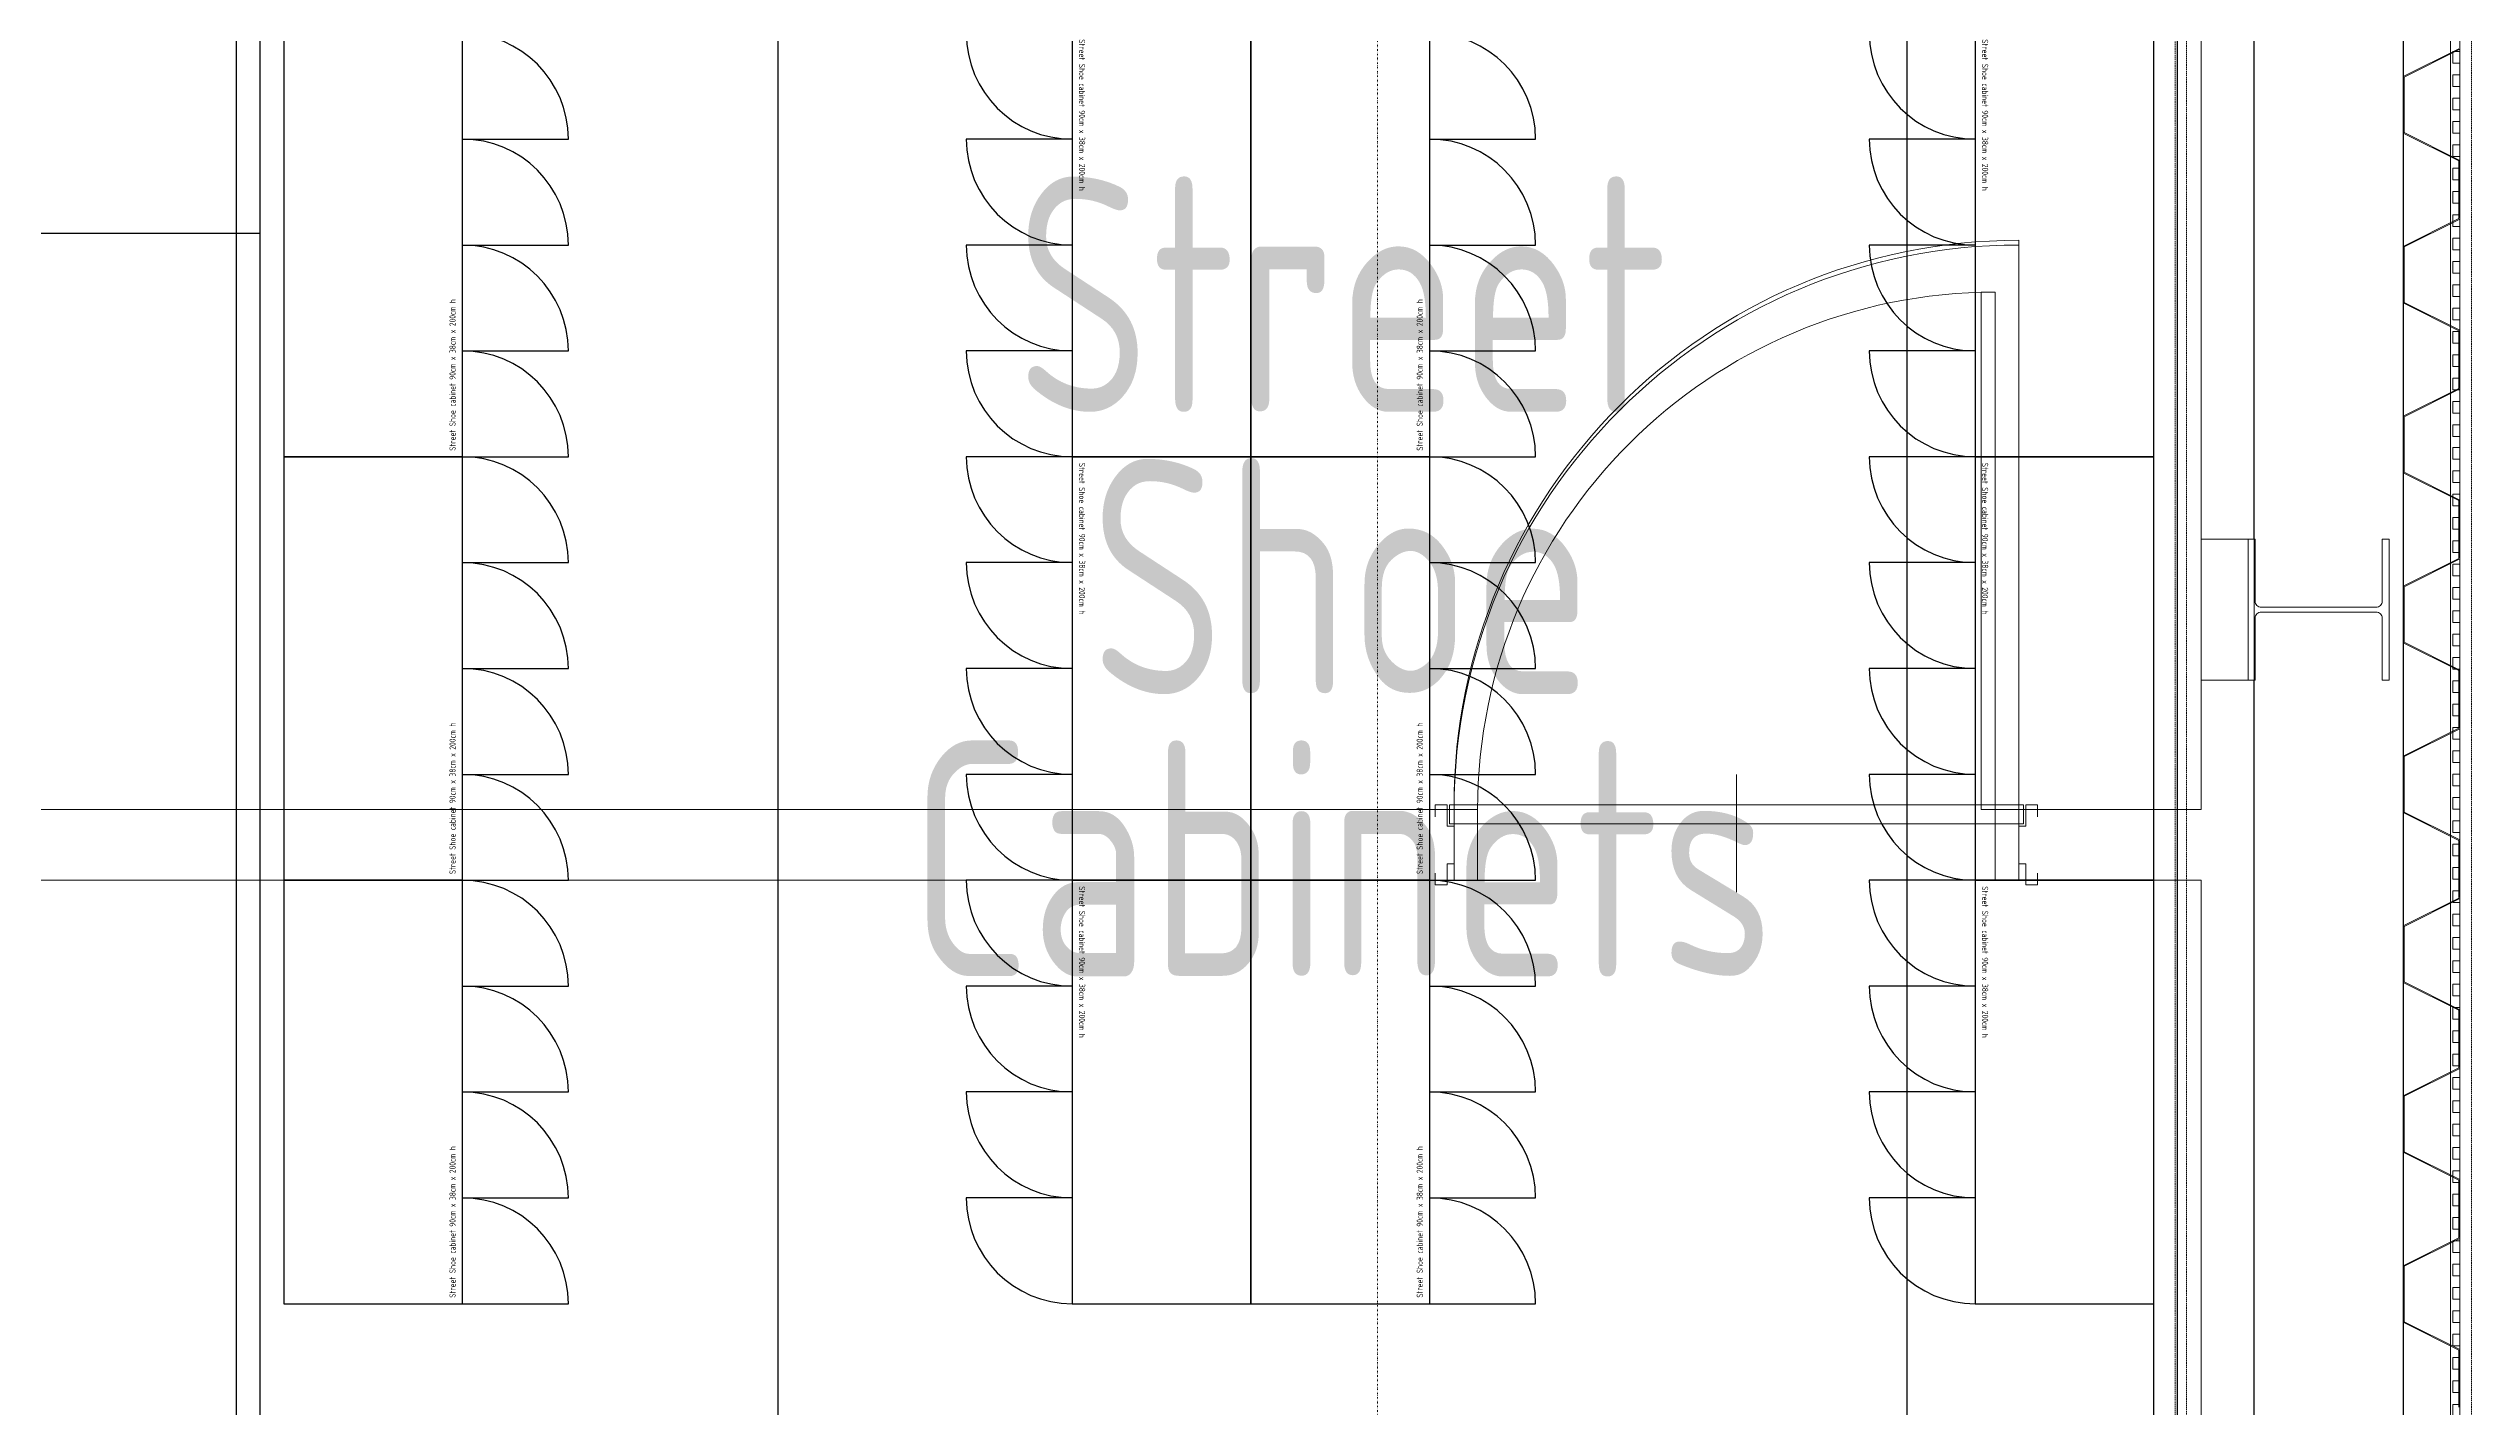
# Model space of a CAD drawing. Extents: x -32000 to 416743, y -254124 to 144214.
# Drawn here: x 258775 to 263925, y 8304 to 11193 of the extents above; entities that cross this region are included whole.
import ezdxf
from ezdxf.enums import TextEntityAlignment as Align

# ---------------------------------------------------------------- set-up
doc = ezdxf.new("R2010")
doc.units = 0
doc.header["$LTSCALE"] = 10
for name, pattern in [('H12PL4$0$JJP_三點線', [0.9, 0.3, -0.15, 0, -0.15, 0, -0.15, 0, -0.15]), ('H12PL4$0$JJP_虛線(退縮線、投影線、地下室範圍、非屬本工程、圖面分區)', [0.45, 0.3, -0.15]), ('H12PL4$0$TAI_虛線', [5.644, 2.822, -2.822]), ('XFM7P40ICA$0$H12PL4$0$JJP_三點線', [0.9, 0.3, -0.15, 0, -0.15, 0, -0.15, 0, -0.15]), ('XFM7P40ICA$0$H12PL4$0$JJP_虛線(退縮線、投影線、地下室範圍、非屬本工程、圖面分區)', [0.45, 0.3, -0.15])]:
    doc.linetypes.add(name, pattern=pattern)
for name, color, linetype in [('H12PL4$0$A-WALL-EX', 252, 'Continuous'), ('H12PL4$0$A-WALL-IN', 252, 'Continuous'), ('H12PL4$0$Door', 252, 'Continuous'), ('H12PL4$0$S-GRID', 252, 'Continuous'), ('H12PL4$0$S-SLAB-SHOW', 252, 'Continuous'), ('X-F2-L30-FS-PIPE$0$F-SK-LINE3', 100, 'Continuous'), ('XFDP30$0$A-C1-PVC (8K於 50K時拆除)', 2, 'XFDP30$0$ZIGZAG'), ('XFDP30$0$A-CR-TXT', 250, 'Continuous'), ('XFDP30$0$A-W-P1S (50K)', 2, 'Continuous'), ('XFDP30$0$A-W-P2D (50K)', 2, 'Continuous'), ('XFDP30$0$B-Eq pattern (Belong to quotation) (50K)', 2, 'Continuous'), ('XFM7P40ICA$0$H12PL4$0$A-WALL-EX', 252, 'Continuous'), ('XFM7P40ICA$0$H12PL4$0$Door', 252, 'Continuous'), ('XFM7P40ICA$0$H12PL4$0$Hattch', 252, 'Continuous'), ('XFM7P40ICA$0$H12PL4$0$L40_19_SIAGE1', 252, 'Continuous'), ('XFM7P40ICA$0$H12PL4$0$L40_19_SIAGE2', 252, 'Continuous'), ('XFM7P40ICA$0$H12PL4$0$L40_19_SIAGE3', 252, 'Continuous'), ('XFM7P40ICA$0$H12PL4$0$L40_19_STEEL2', 252, 'Continuous'), ('XFM7P40ICA$0$H12PL4$0$L40_19_TATEGU1', 252, 'Continuous'), ('XFM7P40ICA$0$H12PL4$0$L40_19_TATEGU3', 252, 'Continuous'), ('XFM7P40ICA$0$H12PL4$0$S-GRID', 252, 'Continuous')]:
    doc.layers.add(name, color=color, linetype=linetype)
doc.styles.add('XFDP30$0$AA-TXT', font='isocp.shx', dxfattribs={"width": 0.8, "bigfont": 'china.shx'})
doc.linetypes.add('XFDP30$0$ZIGZAG', pattern='A,0.0001,-0.2,[131,ltypeshp.shx,S=0.2,R=0,X=-0.2,Y=0],-0.4,[131,ltypeshp.shx,S=0.2,R=180,X=0.2,Y=0],-0.2', length=0.8001)

# ---------------------------------------------------------------- blocks, each defined once
blk = doc.blocks.new('H12PL4')
at = {"layer": 'H12PL4$0$A-WALL-EX', "linetype": 'H12PL4$0$JJP_虛線(退縮線、投影線、地下室範圍、非屬本工程、圖面分區)', "lineweight": 0, "flags": 128}
for points in [[(263780, -2650), (263780, 30380)], [(263319.5, 29919.5), (263319.5, -2069.5)]]:
    blk.add_lwpolyline(points, dxfattribs=at)
at = {"layer": 'H12PL4$0$A-WALL-EX', "lineweight": 0, "flags": 128}
for points in [[(263780, 30380), (263780, -2530)], [(263900, -2650), (263900, 30380)]]:
    blk.add_lwpolyline(points, dxfattribs=at)
at = {"layer": 'H12PL4$0$A-WALL-IN', "lineweight": 0}
for p, q in [((261762.5, 9575), (261762.5, 9425)), ((262962.5, 9575), (262962.5, 9425))]:
    blk.add_line(p, q, dxfattribs=at)
at = {"layer": 'H12PL4$0$A-WALL-IN', "lineweight": 0, "flags": 128}
for points in [[(263350, 26150), (263350, 9575)], [(263463, -2025), (263463, 26150)], [(261762.5, 9575), (255050, 9575)], [(263350, 9575), (262962.5, 9575)], [(255050, 9425), (261762.5, 9425)], [(262962.5, 9425), (263350, 9425)], [(263350, 9425), (263350, 450)]]:
    blk.add_lwpolyline(points, dxfattribs=at)
at = {"layer": 'H12PL4$0$Door', "lineweight": 0}
for p, q in [((262912.5, 10675), (262882.5, 10675)), ((262882.5, 10675), (262882.5, 9575)), ((262912.5, 9575), (262912.5, 10675)), ((261762.5, 9575), (261812.5, 9575)), ((261762.5, 9425), (261762.5, 9575)), ((261812.5, 9575), (261812.5, 9425)), ((262882.5, 9575), (262912.5, 9575)), ((262912.5, 9575), (262962.5, 9575)), ((262912.5, 9425), (262912.5, 9575)), ((262962.5, 9575), (262962.5, 9425)), ((261812.5, 9425), (261762.5, 9425)), ((262962.5, 9425), (262912.5, 9425))]:
    blk.add_line(p, q, dxfattribs=at)
blk.add_arc((262912.5, 9575), 1100, 90, 180, dxfattribs=at)
at = {"layer": 'H12PL4$0$S-GRID', "linetype": 'H12PL4$0$JJP_三點線', "lineweight": 0}
blk.add_line((261600, 128250), (261600, -28000), dxfattribs=at)
at = {"layer": 'H12PL4$0$S-SLAB-SHOW', "linetype": 'H12PL4$0$TAI_虛線', "lineweight": 0, "flags": 128}
blk.add_lwpolyline([(263780, 30380), (263780, -2530)], dxfattribs=at)
blk = doc.blocks.new('XFDP30$0$~street shoe cabinet_900x380')
for p, q in [((900, 380), (0, 380)), ((0, 380), (0, 0)), ((900, 0), (900, 380)), ((0, 0), (900, 0)), ((675, 0), (675, -225)), ((0, 0), (0, -225)), ((225, 0), (225, -225)), ((450, 0), (450, -225))]:
    blk.add_line(p, q)
for centre in [(0, 0), (225, 0), (450, 0), (675, 0)]:
    blk.add_arc(centre, 225, 270, 0)
at = {"color": 1, "style": 'XFDP30$0$AA-TXT', "width": 0.8}
blk.add_text('Street Shoe cabinet 90cm x 38cm x 200cm h', height=13, dxfattribs=at).set_placement((12.8, 14.7))
blk = doc.blocks.new('XFDP30')
at = {"layer": 'XFDP30$0$A-C1-PVC (8K於 50K時拆除)', "ltscale": 0.25}
for p, q in [((259225, 10800), (259225, 13125)), ((246916, 10800), (259225, 10800))]:
    blk.add_line(p, q, dxfattribs=at)
at = {"layer": 'XFDP30$0$A-W-P1S (50K)'}
for p, q in [((263300, -385), (263300, 19850)), ((263250, -385), (263250, 19800))]:
    blk.add_line(p, q, dxfattribs=at)
at = {"layer": 'XFDP30$0$A-W-P2D (50K)'}
for p, q in [((259175, 2375), (259175, 13025)), ((259225, 2425), (259225, 13025))]:
    blk.add_line(p, q, dxfattribs=at)
at = {"layer": 'XFDP30$0$B-Eq pattern (Belong to quotation) (50K)'}
for p, rotation in [((259655, 10325), 90), ((260950.7, 11225), 270), ((261710.7, 10325), 90), ((262870, 11225), 270), ((259655, 9425), 90), ((260950.7, 10325), 270), ((261710.7, 9425), 90), ((262870, 10325), 270), ((259655, 8525), 90), ((260950.7, 9425), 270), ((261710.7, 8525), 90), ((262870, 9425), 270)]:
    blk.add_blockref('XFDP30$0$~street shoe cabinet_900x380', p, dxfattribs=dict(at, rotation=rotation))
at = {"layer": 'XFDP30$0$A-CR-TXT', "style": 'XFDP30$0$AA-TXT', "width": 0.8}
for s, p in [('Street', (261524.3, 10420.5)), ('Shoe', (261524.3, 9820.5)), ('Cabinets', (261524.3, 9220.5))]:
    blk.add_text(s, height=500, dxfattribs=at).set_placement(p, align=Align.CENTER)
blk = doc.blocks.new('XFM7P40ICA$0$H12PL4')
at = {"layer": 'XFM7P40ICA$0$H12PL4$0$A-WALL-EX', "lineweight": 0}
for p, q in [((261762.5, 9575), (261762.5, 9460)), ((262962.5, 9575), (262962.5, 9460)), ((261762.5, 9460), (261762.5, 9425)), ((262962.5, 9460), (262962.5, 9425))]:
    blk.add_line(p, q, dxfattribs=at)
at = {"layer": 'XFM7P40ICA$0$H12PL4$0$A-WALL-EX', "linetype": 'XFM7P40ICA$0$H12PL4$0$JJP_虛線(退縮線、投影線、地下室範圍、非屬本工程、圖面分區)', "lineweight": 0, "flags": 128}
for points in [[(263925, -2657.9), (263925, 30525)], [(263780, -2650), (263780, 30380)], [(263295, 29895), (263295, -2027.9)], [(263319.5, 29919.5), (263319.5, -2069.5)]]:
    blk.add_lwpolyline(points, dxfattribs=at)
at = {"layer": 'XFM7P40ICA$0$H12PL4$0$A-WALL-EX', "lineweight": 0, "flags": 128}
for points in [[(263780, 30380), (263780, -2530)], [(263900, -2650), (263900, 30380)], [(263350, 26150), (263350, 9575)], [(263463, -2025), (263463, 26150)], [(261762.5, 9575), (245975, 9575)], [(263350, 9575), (262962.5, 9575)], [(245387.5, 9425), (261762.5, 9425)], [(262962.5, 9425), (263350, 9425)], [(263350, 9425), (263350, 450)]]:
    blk.add_lwpolyline(points, dxfattribs=at)
at = {"layer": 'XFM7P40ICA$0$H12PL4$0$Door', "lineweight": 0}
for p, q in [((262962.5, 9575), (262962.5, 10775)), ((261762.5, 9575), (261762.5, 9460)), ((261762.5, 9575), (261762.5, 9460)), ((262962.5, 9575), (262962.5, 9460)), ((262962.5, 9575), (262962.5, 9460)), ((261762.5, 9460), (261762.5, 9425)), ((262962.5, 9460), (262962.5, 9425))]:
    blk.add_line(p, q, dxfattribs=at)
blk.add_arc((262962.5, 9575), 1200, 90, 180, dxfattribs=at)
at = {"layer": 'XFM7P40ICA$0$H12PL4$0$Hattch', "lineweight": 0}
for p, q in [((263900, 11315.9), (263900, 11192.2)), ((263780, 11133), (263898.3, 11192.2)), ((263781.7, 11132), (263900, 11191.1)), ((263780, 11013), (263780, 11133)), ((263781.7, 11014.1), (263781.7, 11132)), ((263780, 11013), (263898.3, 10953.9)), ((263781.7, 11014.1), (263900, 10954.9)), ((263898.3, 10832.2), (263898.3, 10953.9)), ((263900, 10954.9), (263900, 10831.1)), ((263780, 10772), (263898.3, 10831.1)), ((263781.7, 10771), (263900, 10830.1)), ((263780, 10652), (263780, 10772)), ((263781.7, 10653), (263781.7, 10771)), ((263780, 10652), (263898.3, 10592.8)), ((263781.7, 10653), (263900, 10593.9)), ((263898.3, 10471.1), (263898.3, 10592.8)), ((263900, 10593.9), (263900, 10470.1)), ((263780, 10411), (263898.3, 10470.1)), ((263781.7, 10409.9), (263900, 10469.1)), ((263780, 10291), (263780, 10411)), ((263781.7, 10292), (263781.7, 10409.9)), ((263780, 10291), (263898.3, 10231.8)), ((263781.7, 10292), (263900, 10232.8)), ((263898.3, 10110.1), (263898.3, 10231.8)), ((263900, 10232.8), (263900, 10109.1)), ((263780, 10049.9), (263898.3, 10109.1)), ((263781.7, 10048.9), (263900, 10108)), ((263780, 9929.9), (263780, 10049.9)), ((263781.7, 9931), (263781.7, 10048.9)), ((263780, 9929.9), (263898.3, 9870.8)), ((263781.7, 9931), (263900, 9871.8)), ((263898.3, 9749.1), (263898.3, 9870.8)), ((263900, 9871.8), (263900, 9748)), ((263780, 9688.9), (263898.3, 9748)), ((263781.7, 9687.8), (263900, 9747)), ((263780, 9568.9), (263780, 9688.9)), ((263781.7, 9569.9), (263781.7, 9687.8)), ((263780, 9568.9), (263898.3, 9509.7)), ((263781.7, 9569.9), (263900, 9510.8)), ((263898.3, 9388), (263898.3, 9509.7)), ((263900, 9510.8), (263900, 9387)), ((263780, 9327.8), (263898.3, 9387)), ((263781.7, 9326.8), (263900, 9386)), ((263780, 9207.8), (263780, 9327.8)), ((263781.7, 9208.9), (263781.7, 9326.8)), ((263780, 9207.8), (263898.3, 9148.7)), ((263781.7, 9208.9), (263900, 9149.7)), ((263898.3, 9027), (263898.3, 9148.7)), ((263900, 9149.7), (263900, 9026)), ((263780, 8966.8), (263898.3, 9026)), ((263781.7, 8965.8), (263900, 9024.9)), ((263780, 8846.8), (263780, 8966.8)), ((263781.7, 8847.8), (263781.7, 8965.8)), ((263780, 8846.8), (263898.3, 8787.6)), ((263781.7, 8847.8), (263900, 8788.7)), ((263898.3, 8666), (263898.3, 8787.6)), ((263900, 8788.7), (263900, 8664.9)), ((263780, 8605.8), (263898.3, 8664.9)), ((263781.7, 8604.7), (263900, 8663.9)), ((263780, 8485.8), (263780, 8605.8)), ((263781.7, 8486.8), (263781.7, 8604.7)), ((263780, 8485.8), (263898.3, 8426.6)), ((263781.7, 8486.8), (263900, 8427.6)), ((263898.3, 8304.9), (263898.3, 8426.6)), ((263900, 8427.6), (263900, 8303.9))]:
    blk.add_line(p, q, dxfattribs=at)
at = {"layer": 'XFM7P40ICA$0$H12PL4$0$L40_19_SIAGE1', "lineweight": 0}
for p, q in [((263350, 26150), (263350, 9575)), ((261150, 9575), (245975, 9575)), ((261300, 9575), (261722.5, 9575)), ((263002.5, 9575), (263350, 9575)), ((245427.5, 9425), (261722.5, 9425)), ((263002.5, 9425), (263350, 9425)), ((263350, 9425), (263350, 450))]:
    blk.add_line(p, q, dxfattribs=at)
at = {"layer": 'XFM7P40ICA$0$H12PL4$0$L40_19_SIAGE2', "lineweight": 0, "flags": 128}
blk.add_lwpolyline([(263885.5, 8286.4), (263885.5, 8311.2), (263900, 8311.2), (263900, 8336), (263885.5, 8336), (263885.5, 8360.8), (263900, 8360.8), (263900, 8385.6), (263885.5, 8385.6), (263885.5, 8410.4), (263900, 8410.4), (263900, 8435.2), (263885.5, 8435.2), (263885.5, 8460), (263900, 8460), (263900, 8484.8), (263885.5, 8484.8), (263885.5, 8509.6), (263900, 8509.6), (263900, 8534.4), (263885.5, 8534.4), (263885.5, 8559.2), (263900, 8559.2), (263900, 8584), (263885.5, 8584), (263885.5, 8608.8), (263900, 8608.8), (263900, 8633.6), (263885.5, 8633.6), (263885.5, 8658.4), (263900, 8658.4), (263900, 8683.2), (263885.5, 8683.2), (263885.5, 8708), (263900, 8708), (263900, 8732.8), (263885.5, 8732.8), (263885.5, 8757.6), (263900, 8757.6), (263900, 8782.4), (263885.5, 8782.4), (263885.5, 8807.2), (263900, 8807.2), (263900, 8832), (263885.5, 8832), (263885.5, 8856.8), (263900, 8856.8), (263900, 8881.6), (263885.5, 8881.6), (263885.5, 8906.4), (263900, 8906.4), (263900, 8931.2), (263885.5, 8931.2), (263885.5, 8956), (263900, 8956), (263900, 8980.8), (263885.5, 8980.8), (263885.5, 9005.6), (263900, 9005.6), (263900, 9030.4), (263885.5, 9030.4), (263885.5, 9055.2), (263900, 9055.2), (263900, 9080), (263885.5, 9080), (263885.5, 9104.8), (263900, 9104.8), (263900, 9129.6), (263885.5, 9129.6), (263885.5, 9154.4), (263900, 9154.4), (263900, 9179.2), (263885.5, 9179.2), (263885.5, 9204), (263900, 9204), (263900, 9228.8), (263885.5, 9228.8), (263885.5, 9253.6), (263900, 9253.6), (263900, 9278.4), (263885.5, 9278.4), (263885.5, 9303.2), (263900, 9303.2), (263900, 9328), (263885.5, 9328), (263885.5, 9352.8), (263900, 9352.8), (263900, 9377.6), (263885.5, 9377.6), (263885.5, 9402.4), (263900, 9402.4), (263900, 9427.2), (263885.5, 9427.2), (263885.5, 9452), (263900, 9452), (263900, 9476.8), (263885.5, 9476.8), (263885.5, 9501.6), (263900, 9501.6), (263900, 9526.4), (263885.5, 9526.4), (263885.5, 9551.2), (263900, 9551.2), (263900, 9576), (263885.5, 9576), (263885.5, 9600.8), (263900, 9600.8), (263900, 9625.6), (263885.5, 9625.6), (263885.5, 9650.4), (263900, 9650.4), (263900, 9675.2), (263885.5, 9675.2), (263885.5, 9700), (263900, 9700), (263900, 9724.8), (263885.5, 9724.8), (263885.5, 9749.6), (263900, 9749.6), (263900, 9774.4), (263885.5, 9774.4), (263885.5, 9799.2), (263900, 9799.2), (263900, 9824), (263885.5, 9824), (263885.5, 9848.8), (263900, 9848.8), (263900, 9873.6), (263885.5, 9873.6), (263885.5, 9898.4), (263900, 9898.4), (263900, 9923.2), (263885.5, 9923.2), (263885.5, 9948), (263900, 9948), (263900, 9972.8), (263885.5, 9972.8), (263885.5, 9997.6), (263900, 9997.6), (263900, 10022.4), (263885.5, 10022.4), (263885.5, 10047.2), (263900, 10047.2), (263900, 10072), (263885.5, 10072), (263885.5, 10096.8), (263900, 10096.8), (263900, 10121.6), (263885.5, 10121.6), (263885.5, 10146.4), (263900, 10146.4), (263900, 10171.2), (263885.5, 10171.2), (263885.5, 10196), (263900, 10196), (263900, 10220.8), (263885.5, 10220.8), (263885.5, 10245.6), (263900, 10245.6), (263900, 10270.4), (263885.5, 10270.4), (263885.5, 10295.2), (263900, 10295.2), (263900, 10320), (263885.5, 10320), (263885.5, 10344.8), (263900, 10344.8), (263900, 10368), (263885.5, 10368), (263885.5, 10392.8), (263900, 10392.8), (263900, 10417.6), (263885.5, 10417.6), (263885.5, 10442.4), (263900, 10442.4), (263900, 10467.2), (263885.5, 10467.2), (263885.5, 10492), (263900, 10492), (263900, 10516.8), (263885.5, 10516.8), (263885.5, 10541.6), (263900, 10541.6), (263900, 10566.4), (263885.5, 10566.4), (263885.5, 10591.2), (263900, 10591.2), (263900, 10616), (263885.5, 10616), (263885.5, 10640.8), (263900, 10640.8), (263900, 10665.6), (263885.5, 10665.6), (263885.5, 10690.4), (263900, 10690.4), (263900, 10715.2), (263885.5, 10715.2), (263885.5, 10740), (263900, 10740), (263900, 10764.8), (263885.5, 10764.8), (263885.5, 10789.6), (263900, 10789.6), (263900, 10814.4), (263885.5, 10814.4), (263885.5, 10839.2), (263900, 10839.2), (263900, 10864), (263885.5, 10864), (263885.5, 10888.8), (263900, 10888.8), (263900, 10913.6), (263885.5, 10913.6), (263885.5, 10938.4), (263900, 10938.4), (263900, 10963.2), (263885.5, 10963.2), (263885.5, 10988), (263900, 10988), (263900, 11012.8), (263885.5, 11012.8), (263885.5, 11037.6), (263900, 11037.6), (263900, 11062.4), (263885.5, 11062.4), (263885.5, 11087.2), (263900, 11087.2), (263900, 11112), (263885.5, 11112), (263885.5, 11136.8), (263900, 11136.8), (263900, 11161.6), (263885.5, 11161.6), (263885.5, 11186.4), (263900, 11186.4), (263900, 11211.2)], dxfattribs=at)
at = {"layer": 'XFM7P40ICA$0$H12PL4$0$L40_19_SIAGE3', "lineweight": 0}
for p, q in [((263880.5, -2630.5), (263880.5, 30480.5)), ((263780.5, -2530.5), (263780.5, 30380.5)), ((263462.5, 14850), (263462.5, 10150)), ((263462.5, 10150), (263350, 10150)), ((263462.5, 9850), (263350, 9850)), ((263462.5, 9850), (263462.5, 5150))]:
    blk.add_line(p, q, dxfattribs=at)
at = {"layer": 'XFM7P40ICA$0$H12PL4$0$L40_19_STEEL2', "lineweight": 0, "flags": 128}
blk.add_lwpolyline([(263750, 10150), (263750, 9850), (263735, 9850), (263735, 9982, 0.414214), (263722, 9995), (263478, 9995, 0.414214), (263465, 9982), (263465, 9850), (263450, 9850), (263450, 10150), (263465, 10150), (263465, 10018, 0.414214), (263478, 10005), (263722, 10005, 0.414214), (263735, 10018), (263735, 10150)], format="xyb", close=True, dxfattribs=at)
at = {"layer": 'XFM7P40ICA$0$H12PL4$0$L40_19_TATEGU1', "lineweight": 0, "flags": 128}
for points in [[(261722.5, 9440), (261722.5, 9415), (261747.5, 9415), (261747.5, 9460), (261762.5, 9460), (261762.5, 9540), (261747.5, 9540), (261747.5, 9585), (261722.5, 9585), (261722.5, 9560)], [(263002.5, 9440), (263002.5, 9415), (262977.5, 9415), (262977.5, 9460), (262962.5, 9460), (262962.5, 9540), (262977.5, 9540), (262977.5, 9585), (263002.5, 9585), (263002.5, 9560)]]:
    blk.add_lwpolyline(points, dxfattribs=at)
at = {"layer": 'XFM7P40ICA$0$H12PL4$0$L40_19_TATEGU3', "lineweight": 0}
for p, q in [((262962.5, 9585), (262962.5, 10785)), ((262362.5, 9650), (262362.5, 9400))]:
    blk.add_line(p, q, dxfattribs=at)
at = {"layer": 'XFM7P40ICA$0$H12PL4$0$L40_19_TATEGU3', "lineweight": 0, "flags": 128}
blk.add_lwpolyline([(261752.5, 9585), (262972.5, 9585), (262972.5, 9545), (261752.5, 9545)], close=True, dxfattribs=at)
at = {"layer": 'XFM7P40ICA$0$H12PL4$0$L40_19_TATEGU3', "lineweight": 0}
blk.add_arc((262962.5, 9585), 1200, 90, 180, dxfattribs=at)
at = {"layer": 'XFM7P40ICA$0$H12PL4$0$S-GRID', "linetype": 'XFM7P40ICA$0$H12PL4$0$JJP_三點線', "lineweight": 0}
blk.add_line((261600, 128250), (261600, -28000), dxfattribs=at)
blk = doc.blocks.new('XFM7P40ICA')
blk.add_blockref('XFM7P40ICA$0$H12PL4', (0, 0))
blk = doc.blocks.new('X-F2-L30-FS-PIPE')
at = {"layer": 'X-F2-L30-FS-PIPE$0$F-SK-LINE3'}
for p, q in [((260325, 19200), (260325, 4284.1)), ((262725, 19200), (262725, 4284.1))]:
    blk.add_line(p, q, dxfattribs=at)

msp = doc.modelspace()

# ---------------------------------------------------------------- block references
for name in ['H12PL4', 'XFM7P40ICA', 'XFDP30', 'X-F2-L30-FS-PIPE']:
    msp.add_blockref(name, (0, 0))

doc.saveas('drawing.dxf')
